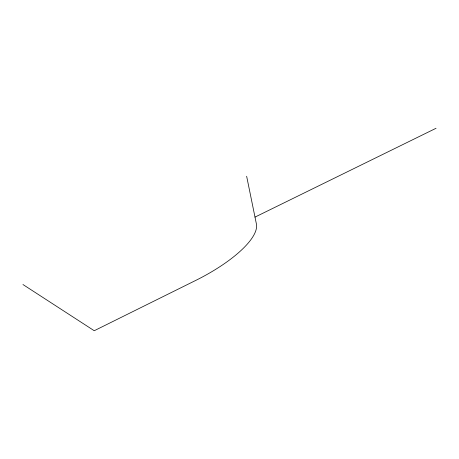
<?xml version="1.0" encoding="UTF-8"?>
<svg xmlns="http://www.w3.org/2000/svg" width="459" height="459" viewBox="0 0 459 459"><rect width="100%" height="100%" fill="white"/><g stroke="black" fill="none" stroke-linecap="round" stroke-linejoin="round"><path stroke-width="0.69" d="M254.997 217.107L436.05 128.273M22.95 284.523L94.238 330.727L195.448 280.564A82.941 26.869 -25.6 0 0 256.392 223.94L246.644 176.25"/></g></svg>
